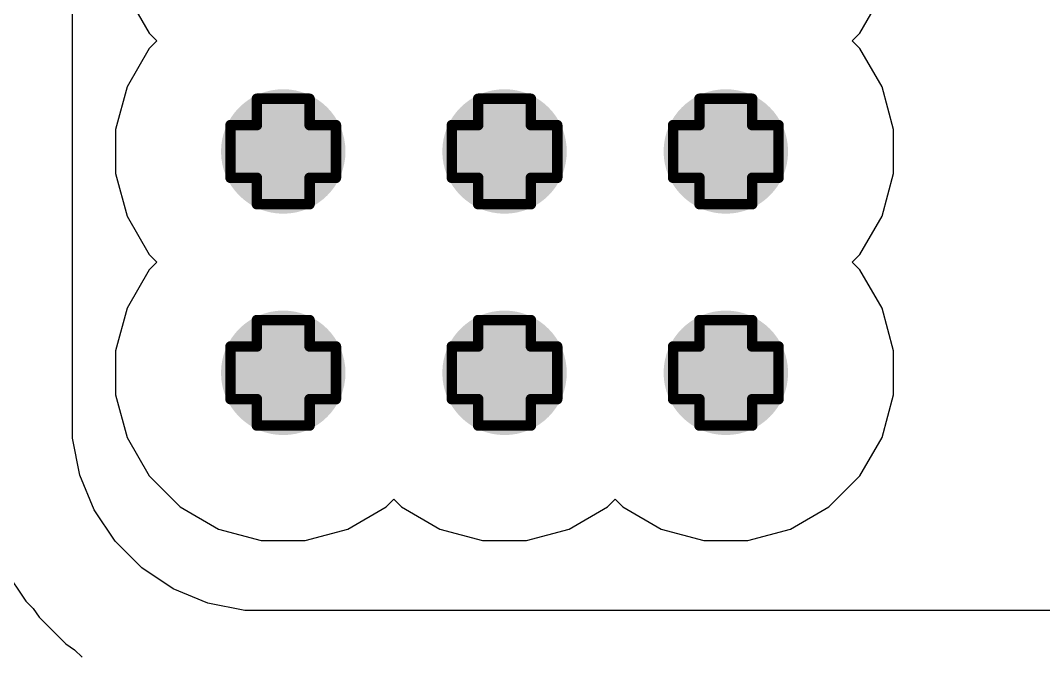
# Model space of a CAD drawing. Header units: inches. Extents: x -18 to 202, y -11 to 119.
# Drawn here: x 49.381 to 54.313, y 26.232 to 29.283 of the extents above; entities that cross this region are included whole.
import ezdxf

# ---------------------------------------------------------------- set-up
doc = ezdxf.new("R2010")
doc.units = ezdxf.units.IN
for name, color, linetype in [('Board Outline', 216, 'Continuous'), ('Bottom Layer', 5, 'Continuous'), ('Drill Drawing', 1, 'Continuous'), ('Ground', 16, 'Continuous'), ('Power', 76, 'Continuous'), ('Top Layer', 1, 'Continuous'), ('Via Holes', 16, 'Continuous')]:
    doc.layers.add(name, color=color, linetype=linetype)

msp = doc.modelspace()

# ---------------------------------------------------------------- hatches: boundary and pattern name
at = {"layer": 'Bottom Layer'}
h = msp.add_hatch(color=5, dxfattribs=at)
edge = h.paths.add_edge_path()
edge.add_arc((50.6476, 28.6512), 0.3, 0, 360)
h = msp.add_hatch(color=5, dxfattribs=at)
edge = h.paths.add_edge_path()
edge.add_arc((51.7144, 28.6512), 0.3, 0, 360)
h = msp.add_hatch(color=5, dxfattribs=at)
edge = h.paths.add_edge_path()
edge.add_arc((52.7812, 28.6512), 0.3, 0, 360)
h = msp.add_hatch(color=5, dxfattribs=at)
edge = h.paths.add_edge_path()
edge.add_arc((50.6476, 27.5844), 0.3, 0, 360)
h = msp.add_hatch(color=5, dxfattribs=at)
edge = h.paths.add_edge_path()
edge.add_arc((51.7144, 27.5844), 0.3, 0, 360)
h = msp.add_hatch(color=5, dxfattribs=at)
edge = h.paths.add_edge_path()
edge.add_arc((52.7812, 27.5844), 0.3, 0, 360)
at = {"layer": 'Ground'}
h = msp.add_hatch(color=16, dxfattribs=at)
edge = h.paths.add_edge_path()
edge.add_arc((50.6476, 28.6512), 0.3, 0, 360)
h = msp.add_hatch(color=16, dxfattribs=at)
edge = h.paths.add_edge_path()
edge.add_arc((51.7144, 28.6512), 0.3, 0, 360)
h = msp.add_hatch(color=16, dxfattribs=at)
edge = h.paths.add_edge_path()
edge.add_arc((52.7812, 28.6512), 0.3, 0, 360)
h = msp.add_hatch(color=16, dxfattribs=at)
edge = h.paths.add_edge_path()
edge.add_arc((50.6476, 27.5844), 0.3, 0, 360)
h = msp.add_hatch(color=16, dxfattribs=at)
edge = h.paths.add_edge_path()
edge.add_arc((51.7144, 27.5844), 0.3, 0, 360)
h = msp.add_hatch(color=16, dxfattribs=at)
edge = h.paths.add_edge_path()
edge.add_arc((52.7812, 27.5844), 0.3, 0, 360)
at = {"layer": 'Power'}
h = msp.add_hatch(color=76, dxfattribs=at)
edge = h.paths.add_edge_path()
edge.add_arc((50.6476, 28.6512), 0.3, 0, 360)
h = msp.add_hatch(color=76, dxfattribs=at)
edge = h.paths.add_edge_path()
edge.add_arc((51.7144, 28.6512), 0.3, 0, 360)
h = msp.add_hatch(color=76, dxfattribs=at)
edge = h.paths.add_edge_path()
edge.add_arc((52.7812, 28.6512), 0.3, 0, 360)
h = msp.add_hatch(color=76, dxfattribs=at)
edge = h.paths.add_edge_path()
edge.add_arc((50.6476, 27.5844), 0.3, 0, 360)
h = msp.add_hatch(color=76, dxfattribs=at)
edge = h.paths.add_edge_path()
edge.add_arc((51.7144, 27.5844), 0.3, 0, 360)
h = msp.add_hatch(color=76, dxfattribs=at)
edge = h.paths.add_edge_path()
edge.add_arc((52.7812, 27.5844), 0.3, 0, 360)
at = {"layer": 'Top Layer'}
h = msp.add_hatch(color=1, dxfattribs=at)
edge = h.paths.add_edge_path()
edge.add_arc((50.6476, 28.6512), 0.3, 0, 360)
h = msp.add_hatch(color=1, dxfattribs=at)
edge = h.paths.add_edge_path()
edge.add_arc((51.7144, 28.6512), 0.3, 0, 360)
h = msp.add_hatch(color=1, dxfattribs=at)
edge = h.paths.add_edge_path()
edge.add_arc((52.7812, 28.6512), 0.3, 0, 360)
h = msp.add_hatch(color=1, dxfattribs=at)
edge = h.paths.add_edge_path()
edge.add_arc((50.6476, 27.5844), 0.3, 0, 360)
h = msp.add_hatch(color=1, dxfattribs=at)
edge = h.paths.add_edge_path()
edge.add_arc((51.7144, 27.5844), 0.3, 0, 360)
h = msp.add_hatch(color=1, dxfattribs=at)
edge = h.paths.add_edge_path()
edge.add_arc((52.7812, 27.5844), 0.3, 0, 360)
at = {"layer": 'Via Holes'}
h = msp.add_hatch(color=7, dxfattribs=at)
edge = h.paths.add_edge_path()
edge.add_arc((50.6476, 28.6512), 0.15, 0, 360)
h = msp.add_hatch(color=7, dxfattribs=at)
edge = h.paths.add_edge_path()
edge.add_arc((51.7144, 28.6512), 0.15, 0, 360)
h = msp.add_hatch(color=7, dxfattribs=at)
edge = h.paths.add_edge_path()
edge.add_arc((52.7812, 28.6512), 0.15, 0, 360)
h = msp.add_hatch(color=7, dxfattribs=at)
edge = h.paths.add_edge_path()
edge.add_arc((50.6476, 27.5844), 0.15, 0, 360)
h = msp.add_hatch(color=7, dxfattribs=at)
edge = h.paths.add_edge_path()
edge.add_arc((51.7144, 27.5844), 0.15, 0, 360)
h = msp.add_hatch(color=7, dxfattribs=at)
edge = h.paths.add_edge_path()
edge.add_arc((52.7812, 27.5844), 0.15, 0, 360)

# ---------------------------------------------------------------- linework, layer by layer
at = {"layer": 'Board Outline'}
msp.add_lwpolyline([(44.2299, 62.3099, 0.254, 0.254, -3.535496), (7.5647, 62.2891, 0.254, 0.254, 0)], format="xyseb", dxfattribs=at)
at = {"layer": 'Bottom Layer'}
for p, q in [((49.6316, 27.269), (49.6316, 31.1131)), ((49.667, 27.091), (49.6316, 27.269)), ((49.7364, 26.9234), (49.667, 27.091)), ((49.8373, 26.7725), (49.7364, 26.9234)), ((49.9656, 26.6441), (49.8373, 26.7725)), ((49.3058, 26.6356), (49.4066, 26.4847)), ((50.1165, 26.5433), (49.9656, 26.6441)), ((50.2841, 26.4739), (50.1165, 26.5433)), ((49.4066, 26.4847), (49.4427, 26.4486)), ((49.4427, 26.4486), (49.471, 26.4062)), ((50.4621, 26.4385), (50.2841, 26.4739)), ((50.5529, 26.4385), (50.4621, 26.4385)), ((59.8624, 26.4385), (50.5529, 26.4385)), ((50.5529, 26.4385), (50.5529, 26.4385)), ((49.471, 26.4062), (49.5993, 26.2779)), ((49.5993, 26.2779), (49.6418, 26.2496)), ((49.6418, 26.2496), (49.6778, 26.2135))]:
    msp.add_line(p, q, dxfattribs=at)
at = {"layer": 'Drill Drawing'}
for points in [[(50.5206, 28.7782, 0.0508, 0.0508, 0), (50.5206, 28.9052, 0.0508, 0.0508, 0)], [(50.5206, 28.9052, 0.0508, 0.0508, 0), (50.7746, 28.9052, 0.0508, 0.0508, 0)], [(50.7746, 28.7782, 0.0508, 0.0508, 0), (50.7746, 28.9052, 0.0508, 0.0508, 0)], [(51.5874, 28.7782, 0.0508, 0.0508, 0), (51.5874, 28.9052, 0.0508, 0.0508, 0)], [(51.5874, 28.9052, 0.0508, 0.0508, 0), (51.8414, 28.9052, 0.0508, 0.0508, 0)], [(51.8414, 28.7782, 0.0508, 0.0508, 0), (51.8414, 28.9052, 0.0508, 0.0508, 0)], [(52.6542, 28.7782, 0.0508, 0.0508, 0), (52.6542, 28.9052, 0.0508, 0.0508, 0)], [(52.6542, 28.9052, 0.0508, 0.0508, 0), (52.9082, 28.9052, 0.0508, 0.0508, 0)], [(52.9082, 28.7782, 0.0508, 0.0508, 0), (52.9082, 28.9052, 0.0508, 0.0508, 0)], [(50.3936, 28.5242, 0.0508, 0.0508, 0), (50.3936, 28.7782, 0.0508, 0.0508, 0)], [(50.3936, 28.7782, 0.0508, 0.0508, 0), (50.5206, 28.7782, 0.0508, 0.0508, 0)], [(50.7746, 28.7782, 0.0508, 0.0508, 0), (50.9016, 28.7782, 0.0508, 0.0508, 0)], [(50.9016, 28.5242, 0.0508, 0.0508, 0), (50.9016, 28.7782, 0.0508, 0.0508, 0)], [(51.4604, 28.5242, 0.0508, 0.0508, 0), (51.4604, 28.7782, 0.0508, 0.0508, 0)], [(51.4604, 28.7782, 0.0508, 0.0508, 0), (51.5874, 28.7782, 0.0508, 0.0508, 0)], [(51.8414, 28.7782, 0.0508, 0.0508, 0), (51.9684, 28.7782, 0.0508, 0.0508, 0)], [(51.9684, 28.5242, 0.0508, 0.0508, 0), (51.9684, 28.7782, 0.0508, 0.0508, 0)], [(52.5272, 28.5242, 0.0508, 0.0508, 0), (52.5272, 28.7782, 0.0508, 0.0508, 0)], [(52.5272, 28.7782, 0.0508, 0.0508, 0), (52.6542, 28.7782, 0.0508, 0.0508, 0)], [(52.9082, 28.7782, 0.0508, 0.0508, 0), (53.0352, 28.7782, 0.0508, 0.0508, 0)], [(53.0352, 28.5242, 0.0508, 0.0508, 0), (53.0352, 28.7782, 0.0508, 0.0508, 0)], [(50.3936, 28.5242, 0.0508, 0.0508, 0), (50.5206, 28.5242, 0.0508, 0.0508, 0)], [(50.5206, 28.3972, 0.0508, 0.0508, 0), (50.5206, 28.5242, 0.0508, 0.0508, 0)], [(50.7746, 28.5242, 0.0508, 0.0508, 0), (50.9016, 28.5242, 0.0508, 0.0508, 0)], [(50.7746, 28.3972, 0.0508, 0.0508, 0), (50.7746, 28.5242, 0.0508, 0.0508, 0)], [(51.4604, 28.5242, 0.0508, 0.0508, 0), (51.5874, 28.5242, 0.0508, 0.0508, 0)], [(51.5874, 28.3972, 0.0508, 0.0508, 0), (51.5874, 28.5242, 0.0508, 0.0508, 0)], [(51.8414, 28.5242, 0.0508, 0.0508, 0), (51.9684, 28.5242, 0.0508, 0.0508, 0)], [(51.8414, 28.3972, 0.0508, 0.0508, 0), (51.8414, 28.5242, 0.0508, 0.0508, 0)], [(52.5272, 28.5242, 0.0508, 0.0508, 0), (52.6542, 28.5242, 0.0508, 0.0508, 0)], [(52.6542, 28.3972, 0.0508, 0.0508, 0), (52.6542, 28.5242, 0.0508, 0.0508, 0)], [(52.9082, 28.5242, 0.0508, 0.0508, 0), (53.0352, 28.5242, 0.0508, 0.0508, 0)], [(52.9082, 28.3972, 0.0508, 0.0508, 0), (52.9082, 28.5242, 0.0508, 0.0508, 0)], [(50.5206, 28.3972, 0.0508, 0.0508, 0), (50.7746, 28.3972, 0.0508, 0.0508, 0)], [(51.5874, 28.3972, 0.0508, 0.0508, 0), (51.8414, 28.3972, 0.0508, 0.0508, 0)], [(52.6542, 28.3972, 0.0508, 0.0508, 0), (52.9082, 28.3972, 0.0508, 0.0508, 0)], [(50.5206, 27.7114, 0.0508, 0.0508, 0), (50.5206, 27.8384, 0.0508, 0.0508, 0)], [(50.5206, 27.8384, 0.0508, 0.0508, 0), (50.7746, 27.8384, 0.0508, 0.0508, 0)], [(50.7746, 27.7114, 0.0508, 0.0508, 0), (50.7746, 27.8384, 0.0508, 0.0508, 0)], [(51.5874, 27.7114, 0.0508, 0.0508, 0), (51.5874, 27.8384, 0.0508, 0.0508, 0)], [(51.5874, 27.8384, 0.0508, 0.0508, 0), (51.8414, 27.8384, 0.0508, 0.0508, 0)], [(51.8414, 27.7114, 0.0508, 0.0508, 0), (51.8414, 27.8384, 0.0508, 0.0508, 0)], [(52.6542, 27.7114, 0.0508, 0.0508, 0), (52.6542, 27.8384, 0.0508, 0.0508, 0)], [(52.6542, 27.8384, 0.0508, 0.0508, 0), (52.9082, 27.8384, 0.0508, 0.0508, 0)], [(52.9082, 27.7114, 0.0508, 0.0508, 0), (52.9082, 27.8384, 0.0508, 0.0508, 0)], [(50.3936, 27.4574, 0.0508, 0.0508, 0), (50.3936, 27.7114, 0.0508, 0.0508, 0)], [(50.3936, 27.7114, 0.0508, 0.0508, 0), (50.5206, 27.7114, 0.0508, 0.0508, 0)], [(50.7746, 27.7114, 0.0508, 0.0508, 0), (50.9016, 27.7114, 0.0508, 0.0508, 0)], [(50.9016, 27.4574, 0.0508, 0.0508, 0), (50.9016, 27.7114, 0.0508, 0.0508, 0)], [(51.4604, 27.4574, 0.0508, 0.0508, 0), (51.4604, 27.7114, 0.0508, 0.0508, 0)], [(51.4604, 27.7114, 0.0508, 0.0508, 0), (51.5874, 27.7114, 0.0508, 0.0508, 0)], [(51.8414, 27.7114, 0.0508, 0.0508, 0), (51.9684, 27.7114, 0.0508, 0.0508, 0)], [(51.9684, 27.4574, 0.0508, 0.0508, 0), (51.9684, 27.7114, 0.0508, 0.0508, 0)], [(52.5272, 27.4574, 0.0508, 0.0508, 0), (52.5272, 27.7114, 0.0508, 0.0508, 0)], [(52.5272, 27.7114, 0.0508, 0.0508, 0), (52.6542, 27.7114, 0.0508, 0.0508, 0)], [(52.9082, 27.7114, 0.0508, 0.0508, 0), (53.0352, 27.7114, 0.0508, 0.0508, 0)], [(53.0352, 27.4574, 0.0508, 0.0508, 0), (53.0352, 27.7114, 0.0508, 0.0508, 0)], [(50.3936, 27.4574, 0.0508, 0.0508, 0), (50.5206, 27.4574, 0.0508, 0.0508, 0)], [(50.5206, 27.3304, 0.0508, 0.0508, 0), (50.5206, 27.4574, 0.0508, 0.0508, 0)], [(50.7746, 27.4574, 0.0508, 0.0508, 0), (50.9016, 27.4574, 0.0508, 0.0508, 0)], [(50.7746, 27.3304, 0.0508, 0.0508, 0), (50.7746, 27.4574, 0.0508, 0.0508, 0)], [(51.4604, 27.4574, 0.0508, 0.0508, 0), (51.5874, 27.4574, 0.0508, 0.0508, 0)], [(51.5874, 27.3304, 0.0508, 0.0508, 0), (51.5874, 27.4574, 0.0508, 0.0508, 0)], [(51.8414, 27.4574, 0.0508, 0.0508, 0), (51.9684, 27.4574, 0.0508, 0.0508, 0)], [(51.8414, 27.3304, 0.0508, 0.0508, 0), (51.8414, 27.4574, 0.0508, 0.0508, 0)], [(52.5272, 27.4574, 0.0508, 0.0508, 0), (52.6542, 27.4574, 0.0508, 0.0508, 0)], [(52.6542, 27.3304, 0.0508, 0.0508, 0), (52.6542, 27.4574, 0.0508, 0.0508, 0)], [(52.9082, 27.4574, 0.0508, 0.0508, 0), (53.0352, 27.4574, 0.0508, 0.0508, 0)], [(52.9082, 27.3304, 0.0508, 0.0508, 0), (52.9082, 27.4574, 0.0508, 0.0508, 0)], [(50.5206, 27.3304, 0.0508, 0.0508, 0), (50.7746, 27.3304, 0.0508, 0.0508, 0)], [(51.5874, 27.3304, 0.0508, 0.0508, 0), (51.8414, 27.3304, 0.0508, 0.0508, 0)], [(52.6542, 27.3304, 0.0508, 0.0508, 0), (52.9082, 27.3304, 0.0508, 0.0508, 0)]]:
    msp.add_lwpolyline(points, format="xyseb", dxfattribs=at)
for points in [[(50.5079, 28.9052, 0.0254, 0.0254, 1), (50.5333, 28.9052, 0.0254, 0.0254, 1)], [(50.5079, 28.9052, 0.0254, 0.0254, 1), (50.5333, 28.9052, 0.0254, 0.0254, 1)], [(50.7619, 28.9052, 0.0254, 0.0254, 1), (50.7873, 28.9052, 0.0254, 0.0254, 1)], [(50.7619, 28.9052, 0.0254, 0.0254, 1), (50.7873, 28.9052, 0.0254, 0.0254, 1)], [(51.5747, 28.9052, 0.0254, 0.0254, 1), (51.6001, 28.9052, 0.0254, 0.0254, 1)], [(51.5747, 28.9052, 0.0254, 0.0254, 1), (51.6001, 28.9052, 0.0254, 0.0254, 1)], [(51.8287, 28.9052, 0.0254, 0.0254, 1), (51.8541, 28.9052, 0.0254, 0.0254, 1)], [(51.8287, 28.9052, 0.0254, 0.0254, 1), (51.8541, 28.9052, 0.0254, 0.0254, 1)], [(52.6415, 28.9052, 0.0254, 0.0254, 1), (52.6669, 28.9052, 0.0254, 0.0254, 1)], [(52.6415, 28.9052, 0.0254, 0.0254, 1), (52.6669, 28.9052, 0.0254, 0.0254, 1)], [(52.8955, 28.9052, 0.0254, 0.0254, 1), (52.9209, 28.9052, 0.0254, 0.0254, 1)], [(52.8955, 28.9052, 0.0254, 0.0254, 1), (52.9209, 28.9052, 0.0254, 0.0254, 1)], [(50.3809, 28.7782, 0.0254, 0.0254, 1), (50.4063, 28.7782, 0.0254, 0.0254, 1)], [(50.3809, 28.7782, 0.0254, 0.0254, 1), (50.4063, 28.7782, 0.0254, 0.0254, 1)], [(50.5079, 28.7782, 0.0254, 0.0254, 1), (50.5333, 28.7782, 0.0254, 0.0254, 1)], [(50.5079, 28.7782, 0.0254, 0.0254, 1), (50.5333, 28.7782, 0.0254, 0.0254, 1)], [(50.7619, 28.7782, 0.0254, 0.0254, 1), (50.7873, 28.7782, 0.0254, 0.0254, 1)], [(50.7619, 28.7782, 0.0254, 0.0254, 1), (50.7873, 28.7782, 0.0254, 0.0254, 1)], [(50.8889, 28.7782, 0.0254, 0.0254, 1), (50.9143, 28.7782, 0.0254, 0.0254, 1)], [(50.8889, 28.7782, 0.0254, 0.0254, 1), (50.9143, 28.7782, 0.0254, 0.0254, 1)], [(51.4477, 28.7782, 0.0254, 0.0254, 1), (51.4731, 28.7782, 0.0254, 0.0254, 1)], [(51.4477, 28.7782, 0.0254, 0.0254, 1), (51.4731, 28.7782, 0.0254, 0.0254, 1)], [(51.5747, 28.7782, 0.0254, 0.0254, 1), (51.6001, 28.7782, 0.0254, 0.0254, 1)], [(51.5747, 28.7782, 0.0254, 0.0254, 1), (51.6001, 28.7782, 0.0254, 0.0254, 1)], [(51.8287, 28.7782, 0.0254, 0.0254, 1), (51.8541, 28.7782, 0.0254, 0.0254, 1)], [(51.8287, 28.7782, 0.0254, 0.0254, 1), (51.8541, 28.7782, 0.0254, 0.0254, 1)], [(51.9557, 28.7782, 0.0254, 0.0254, 1), (51.9811, 28.7782, 0.0254, 0.0254, 1)], [(51.9557, 28.7782, 0.0254, 0.0254, 1), (51.9811, 28.7782, 0.0254, 0.0254, 1)], [(52.5145, 28.7782, 0.0254, 0.0254, 1), (52.5399, 28.7782, 0.0254, 0.0254, 1)], [(52.5145, 28.7782, 0.0254, 0.0254, 1), (52.5399, 28.7782, 0.0254, 0.0254, 1)], [(52.6415, 28.7782, 0.0254, 0.0254, 1), (52.6669, 28.7782, 0.0254, 0.0254, 1)], [(52.6415, 28.7782, 0.0254, 0.0254, 1), (52.6669, 28.7782, 0.0254, 0.0254, 1)], [(52.8955, 28.7782, 0.0254, 0.0254, 1), (52.9209, 28.7782, 0.0254, 0.0254, 1)], [(52.8955, 28.7782, 0.0254, 0.0254, 1), (52.9209, 28.7782, 0.0254, 0.0254, 1)], [(53.0225, 28.7782, 0.0254, 0.0254, 1), (53.0479, 28.7782, 0.0254, 0.0254, 1)], [(53.0225, 28.7782, 0.0254, 0.0254, 1), (53.0479, 28.7782, 0.0254, 0.0254, 1)], [(50.3809, 28.5242, 0.0254, 0.0254, 1), (50.4063, 28.5242, 0.0254, 0.0254, 1)], [(50.3809, 28.5242, 0.0254, 0.0254, 1), (50.4063, 28.5242, 0.0254, 0.0254, 1)], [(50.5079, 28.5242, 0.0254, 0.0254, 1), (50.5333, 28.5242, 0.0254, 0.0254, 1)], [(50.5079, 28.5242, 0.0254, 0.0254, 1), (50.5333, 28.5242, 0.0254, 0.0254, 1)], [(50.7619, 28.5242, 0.0254, 0.0254, 1), (50.7873, 28.5242, 0.0254, 0.0254, 1)], [(50.7619, 28.5242, 0.0254, 0.0254, 1), (50.7873, 28.5242, 0.0254, 0.0254, 1)], [(50.8889, 28.5242, 0.0254, 0.0254, 1), (50.9143, 28.5242, 0.0254, 0.0254, 1)], [(50.8889, 28.5242, 0.0254, 0.0254, 1), (50.9143, 28.5242, 0.0254, 0.0254, 1)], [(51.4477, 28.5242, 0.0254, 0.0254, 1), (51.4731, 28.5242, 0.0254, 0.0254, 1)], [(51.4477, 28.5242, 0.0254, 0.0254, 1), (51.4731, 28.5242, 0.0254, 0.0254, 1)], [(51.5747, 28.5242, 0.0254, 0.0254, 1), (51.6001, 28.5242, 0.0254, 0.0254, 1)], [(51.5747, 28.5242, 0.0254, 0.0254, 1), (51.6001, 28.5242, 0.0254, 0.0254, 1)], [(51.8287, 28.5242, 0.0254, 0.0254, 1), (51.8541, 28.5242, 0.0254, 0.0254, 1)], [(51.8287, 28.5242, 0.0254, 0.0254, 1), (51.8541, 28.5242, 0.0254, 0.0254, 1)], [(51.9557, 28.5242, 0.0254, 0.0254, 1), (51.9811, 28.5242, 0.0254, 0.0254, 1)], [(51.9557, 28.5242, 0.0254, 0.0254, 1), (51.9811, 28.5242, 0.0254, 0.0254, 1)], [(52.5145, 28.5242, 0.0254, 0.0254, 1), (52.5399, 28.5242, 0.0254, 0.0254, 1)], [(52.5145, 28.5242, 0.0254, 0.0254, 1), (52.5399, 28.5242, 0.0254, 0.0254, 1)], [(52.6415, 28.5242, 0.0254, 0.0254, 1), (52.6669, 28.5242, 0.0254, 0.0254, 1)], [(52.6415, 28.5242, 0.0254, 0.0254, 1), (52.6669, 28.5242, 0.0254, 0.0254, 1)], [(52.8955, 28.5242, 0.0254, 0.0254, 1), (52.9209, 28.5242, 0.0254, 0.0254, 1)], [(52.8955, 28.5242, 0.0254, 0.0254, 1), (52.9209, 28.5242, 0.0254, 0.0254, 1)], [(53.0225, 28.5242, 0.0254, 0.0254, 1), (53.0479, 28.5242, 0.0254, 0.0254, 1)], [(53.0225, 28.5242, 0.0254, 0.0254, 1), (53.0479, 28.5242, 0.0254, 0.0254, 1)], [(50.5079, 28.3972, 0.0254, 0.0254, 1), (50.5333, 28.3972, 0.0254, 0.0254, 1)], [(50.5079, 28.3972, 0.0254, 0.0254, 1), (50.5333, 28.3972, 0.0254, 0.0254, 1)], [(50.7619, 28.3972, 0.0254, 0.0254, 1), (50.7873, 28.3972, 0.0254, 0.0254, 1)], [(50.7619, 28.3972, 0.0254, 0.0254, 1), (50.7873, 28.3972, 0.0254, 0.0254, 1)], [(51.5747, 28.3972, 0.0254, 0.0254, 1), (51.6001, 28.3972, 0.0254, 0.0254, 1)], [(51.5747, 28.3972, 0.0254, 0.0254, 1), (51.6001, 28.3972, 0.0254, 0.0254, 1)], [(51.8287, 28.3972, 0.0254, 0.0254, 1), (51.8541, 28.3972, 0.0254, 0.0254, 1)], [(51.8287, 28.3972, 0.0254, 0.0254, 1), (51.8541, 28.3972, 0.0254, 0.0254, 1)], [(52.6415, 28.3972, 0.0254, 0.0254, 1), (52.6669, 28.3972, 0.0254, 0.0254, 1)], [(52.6415, 28.3972, 0.0254, 0.0254, 1), (52.6669, 28.3972, 0.0254, 0.0254, 1)], [(52.8955, 28.3972, 0.0254, 0.0254, 1), (52.9209, 28.3972, 0.0254, 0.0254, 1)], [(52.8955, 28.3972, 0.0254, 0.0254, 1), (52.9209, 28.3972, 0.0254, 0.0254, 1)], [(50.5079, 27.8384, 0.0254, 0.0254, 1), (50.5333, 27.8384, 0.0254, 0.0254, 1)], [(50.5079, 27.8384, 0.0254, 0.0254, 1), (50.5333, 27.8384, 0.0254, 0.0254, 1)], [(50.7619, 27.8384, 0.0254, 0.0254, 1), (50.7873, 27.8384, 0.0254, 0.0254, 1)], [(50.7619, 27.8384, 0.0254, 0.0254, 1), (50.7873, 27.8384, 0.0254, 0.0254, 1)], [(51.5747, 27.8384, 0.0254, 0.0254, 1), (51.6001, 27.8384, 0.0254, 0.0254, 1)], [(51.5747, 27.8384, 0.0254, 0.0254, 1), (51.6001, 27.8384, 0.0254, 0.0254, 1)], [(51.8287, 27.8384, 0.0254, 0.0254, 1), (51.8541, 27.8384, 0.0254, 0.0254, 1)], [(51.8287, 27.8384, 0.0254, 0.0254, 1), (51.8541, 27.8384, 0.0254, 0.0254, 1)], [(52.6415, 27.8384, 0.0254, 0.0254, 1), (52.6669, 27.8384, 0.0254, 0.0254, 1)], [(52.6415, 27.8384, 0.0254, 0.0254, 1), (52.6669, 27.8384, 0.0254, 0.0254, 1)], [(52.8955, 27.8384, 0.0254, 0.0254, 1), (52.9209, 27.8384, 0.0254, 0.0254, 1)], [(52.8955, 27.8384, 0.0254, 0.0254, 1), (52.9209, 27.8384, 0.0254, 0.0254, 1)], [(50.3809, 27.7114, 0.0254, 0.0254, 1), (50.4063, 27.7114, 0.0254, 0.0254, 1)], [(50.3809, 27.7114, 0.0254, 0.0254, 1), (50.4063, 27.7114, 0.0254, 0.0254, 1)], [(50.5079, 27.7114, 0.0254, 0.0254, 1), (50.5333, 27.7114, 0.0254, 0.0254, 1)], [(50.5079, 27.7114, 0.0254, 0.0254, 1), (50.5333, 27.7114, 0.0254, 0.0254, 1)], [(50.7619, 27.7114, 0.0254, 0.0254, 1), (50.7873, 27.7114, 0.0254, 0.0254, 1)], [(50.7619, 27.7114, 0.0254, 0.0254, 1), (50.7873, 27.7114, 0.0254, 0.0254, 1)], [(50.8889, 27.7114, 0.0254, 0.0254, 1), (50.9143, 27.7114, 0.0254, 0.0254, 1)], [(50.8889, 27.7114, 0.0254, 0.0254, 1), (50.9143, 27.7114, 0.0254, 0.0254, 1)], [(51.4477, 27.7114, 0.0254, 0.0254, 1), (51.4731, 27.7114, 0.0254, 0.0254, 1)], [(51.4477, 27.7114, 0.0254, 0.0254, 1), (51.4731, 27.7114, 0.0254, 0.0254, 1)], [(51.5747, 27.7114, 0.0254, 0.0254, 1), (51.6001, 27.7114, 0.0254, 0.0254, 1)], [(51.5747, 27.7114, 0.0254, 0.0254, 1), (51.6001, 27.7114, 0.0254, 0.0254, 1)], [(51.8287, 27.7114, 0.0254, 0.0254, 1), (51.8541, 27.7114, 0.0254, 0.0254, 1)], [(51.8287, 27.7114, 0.0254, 0.0254, 1), (51.8541, 27.7114, 0.0254, 0.0254, 1)], [(51.9557, 27.7114, 0.0254, 0.0254, 1), (51.9811, 27.7114, 0.0254, 0.0254, 1)], [(51.9557, 27.7114, 0.0254, 0.0254, 1), (51.9811, 27.7114, 0.0254, 0.0254, 1)], [(52.5145, 27.7114, 0.0254, 0.0254, 1), (52.5399, 27.7114, 0.0254, 0.0254, 1)], [(52.5145, 27.7114, 0.0254, 0.0254, 1), (52.5399, 27.7114, 0.0254, 0.0254, 1)], [(52.6415, 27.7114, 0.0254, 0.0254, 1), (52.6669, 27.7114, 0.0254, 0.0254, 1)], [(52.6415, 27.7114, 0.0254, 0.0254, 1), (52.6669, 27.7114, 0.0254, 0.0254, 1)], [(52.8955, 27.7114, 0.0254, 0.0254, 1), (52.9209, 27.7114, 0.0254, 0.0254, 1)], [(52.8955, 27.7114, 0.0254, 0.0254, 1), (52.9209, 27.7114, 0.0254, 0.0254, 1)], [(53.0225, 27.7114, 0.0254, 0.0254, 1), (53.0479, 27.7114, 0.0254, 0.0254, 1)], [(53.0225, 27.7114, 0.0254, 0.0254, 1), (53.0479, 27.7114, 0.0254, 0.0254, 1)], [(50.3809, 27.4574, 0.0254, 0.0254, 1), (50.4063, 27.4574, 0.0254, 0.0254, 1)], [(50.3809, 27.4574, 0.0254, 0.0254, 1), (50.4063, 27.4574, 0.0254, 0.0254, 1)], [(50.5079, 27.4574, 0.0254, 0.0254, 1), (50.5333, 27.4574, 0.0254, 0.0254, 1)], [(50.5079, 27.4574, 0.0254, 0.0254, 1), (50.5333, 27.4574, 0.0254, 0.0254, 1)], [(50.7619, 27.4574, 0.0254, 0.0254, 1), (50.7873, 27.4574, 0.0254, 0.0254, 1)], [(50.7619, 27.4574, 0.0254, 0.0254, 1), (50.7873, 27.4574, 0.0254, 0.0254, 1)], [(50.8889, 27.4574, 0.0254, 0.0254, 1), (50.9143, 27.4574, 0.0254, 0.0254, 1)], [(50.8889, 27.4574, 0.0254, 0.0254, 1), (50.9143, 27.4574, 0.0254, 0.0254, 1)], [(51.4477, 27.4574, 0.0254, 0.0254, 1), (51.4731, 27.4574, 0.0254, 0.0254, 1)], [(51.4477, 27.4574, 0.0254, 0.0254, 1), (51.4731, 27.4574, 0.0254, 0.0254, 1)], [(51.5747, 27.4574, 0.0254, 0.0254, 1), (51.6001, 27.4574, 0.0254, 0.0254, 1)], [(51.5747, 27.4574, 0.0254, 0.0254, 1), (51.6001, 27.4574, 0.0254, 0.0254, 1)], [(51.8287, 27.4574, 0.0254, 0.0254, 1), (51.8541, 27.4574, 0.0254, 0.0254, 1)], [(51.8287, 27.4574, 0.0254, 0.0254, 1), (51.8541, 27.4574, 0.0254, 0.0254, 1)], [(51.9557, 27.4574, 0.0254, 0.0254, 1), (51.9811, 27.4574, 0.0254, 0.0254, 1)], [(51.9557, 27.4574, 0.0254, 0.0254, 1), (51.9811, 27.4574, 0.0254, 0.0254, 1)], [(52.5145, 27.4574, 0.0254, 0.0254, 1), (52.5399, 27.4574, 0.0254, 0.0254, 1)], [(52.5145, 27.4574, 0.0254, 0.0254, 1), (52.5399, 27.4574, 0.0254, 0.0254, 1)], [(52.6415, 27.4574, 0.0254, 0.0254, 1), (52.6669, 27.4574, 0.0254, 0.0254, 1)], [(52.6415, 27.4574, 0.0254, 0.0254, 1), (52.6669, 27.4574, 0.0254, 0.0254, 1)], [(52.8955, 27.4574, 0.0254, 0.0254, 1), (52.9209, 27.4574, 0.0254, 0.0254, 1)], [(52.8955, 27.4574, 0.0254, 0.0254, 1), (52.9209, 27.4574, 0.0254, 0.0254, 1)], [(53.0225, 27.4574, 0.0254, 0.0254, 1), (53.0479, 27.4574, 0.0254, 0.0254, 1)], [(53.0225, 27.4574, 0.0254, 0.0254, 1), (53.0479, 27.4574, 0.0254, 0.0254, 1)], [(50.5079, 27.3304, 0.0254, 0.0254, 1), (50.5333, 27.3304, 0.0254, 0.0254, 1)], [(50.5079, 27.3304, 0.0254, 0.0254, 1), (50.5333, 27.3304, 0.0254, 0.0254, 1)], [(50.7619, 27.3304, 0.0254, 0.0254, 1), (50.7873, 27.3304, 0.0254, 0.0254, 1)], [(50.7619, 27.3304, 0.0254, 0.0254, 1), (50.7873, 27.3304, 0.0254, 0.0254, 1)], [(51.5747, 27.3304, 0.0254, 0.0254, 1), (51.6001, 27.3304, 0.0254, 0.0254, 1)], [(51.5747, 27.3304, 0.0254, 0.0254, 1), (51.6001, 27.3304, 0.0254, 0.0254, 1)], [(51.8287, 27.3304, 0.0254, 0.0254, 1), (51.8541, 27.3304, 0.0254, 0.0254, 1)], [(51.8287, 27.3304, 0.0254, 0.0254, 1), (51.8541, 27.3304, 0.0254, 0.0254, 1)], [(52.6415, 27.3304, 0.0254, 0.0254, 1), (52.6669, 27.3304, 0.0254, 0.0254, 1)], [(52.6415, 27.3304, 0.0254, 0.0254, 1), (52.6669, 27.3304, 0.0254, 0.0254, 1)], [(52.8955, 27.3304, 0.0254, 0.0254, 1), (52.9209, 27.3304, 0.0254, 0.0254, 1)], [(52.8955, 27.3304, 0.0254, 0.0254, 1), (52.9209, 27.3304, 0.0254, 0.0254, 1)]]:
    msp.add_lwpolyline(points, format="xyseb", close=True, dxfattribs=at)
at = {"layer": 'Ground'}
for p, q in [((49.8947, 29.4061), (50.001, 29.2219)), ((53.4278, 29.2219), (53.5341, 29.4061)), ((50.001, 29.2219), (50.0383, 29.1846)), ((53.3905, 29.1846), (53.4278, 29.2219)), ((50.001, 29.1473), (49.8947, 28.9631)), ((50.0383, 29.1846), (50.001, 29.1473)), ((53.4278, 29.1473), (53.3905, 29.1846)), ((53.5341, 28.9631), (53.4278, 29.1473)), ((49.8947, 28.9631), (49.8396, 28.7576)), ((53.5892, 28.7576), (53.5341, 28.9631)), ((49.8396, 28.7576), (49.8396, 28.5448)), ((53.5892, 28.5448), (53.5892, 28.7576)), ((49.8396, 28.5448), (49.8947, 28.3393)), ((53.5341, 28.3393), (53.5892, 28.5448)), ((49.8947, 28.3393), (50.001, 28.1551)), ((53.4278, 28.1551), (53.5341, 28.3393)), ((50.001, 28.1551), (50.0383, 28.1178)), ((50.0383, 28.1178), (50.001, 28.0805)), ((53.3905, 28.1178), (53.4278, 28.1551)), ((53.4278, 28.0805), (53.3905, 28.1178)), ((50.001, 28.0805), (49.8947, 27.8963)), ((53.5341, 27.8963), (53.4278, 28.0805)), ((49.8947, 27.8963), (49.8396, 27.6908)), ((53.5892, 27.6908), (53.5341, 27.8963)), ((49.8396, 27.6908), (49.8396, 27.478)), ((53.5892, 27.478), (53.5892, 27.6908)), ((49.8396, 27.478), (49.8947, 27.2725)), ((53.5341, 27.2725), (53.5892, 27.478)), ((49.8947, 27.2725), (50.001, 27.0883)), ((53.4278, 27.0883), (53.5341, 27.2725)), ((50.001, 27.0883), (50.1515, 26.9378)), ((53.2773, 26.9378), (53.4278, 27.0883)), ((50.1515, 26.9378), (50.3357, 26.8315)), ((50.9595, 26.8315), (51.1437, 26.9378)), ((51.1437, 26.9378), (51.181, 26.9751)), ((51.181, 26.9751), (51.2183, 26.9378)), ((51.2183, 26.9378), (51.4025, 26.8315)), ((52.0263, 26.8315), (52.2105, 26.9378)), ((52.2105, 26.9378), (52.2478, 26.9751)), ((52.2478, 26.9751), (52.2851, 26.9378)), ((52.2851, 26.9378), (52.4693, 26.8315)), ((53.0931, 26.8315), (53.2773, 26.9378)), ((50.3357, 26.8315), (50.5412, 26.7764)), ((50.754, 26.7764), (50.9595, 26.8315)), ((51.4025, 26.8315), (51.608, 26.7764)), ((51.8208, 26.7764), (52.0263, 26.8315)), ((52.4693, 26.8315), (52.6748, 26.7764)), ((52.8876, 26.7764), (53.0931, 26.8315)), ((50.5412, 26.7764), (50.754, 26.7764)), ((51.608, 26.7764), (51.8208, 26.7764)), ((52.6748, 26.7764), (52.8876, 26.7764))]:
    msp.add_line(p, q, dxfattribs=at)
at = {"layer": 'Power'}
for p, q in [((49.8947, 29.4061), (50.001, 29.2219)), ((53.4278, 29.2219), (53.5341, 29.4061)), ((50.001, 29.2219), (50.0383, 29.1846)), ((53.3905, 29.1846), (53.4278, 29.2219)), ((50.001, 29.1473), (49.8947, 28.9631)), ((50.0383, 29.1846), (50.001, 29.1473)), ((53.4278, 29.1473), (53.3905, 29.1846)), ((53.5341, 28.9631), (53.4278, 29.1473)), ((49.8947, 28.9631), (49.8396, 28.7576)), ((53.5892, 28.7576), (53.5341, 28.9631)), ((49.8396, 28.7576), (49.8396, 28.5448)), ((53.5892, 28.5448), (53.5892, 28.7576)), ((49.8396, 28.5448), (49.8947, 28.3393)), ((53.5341, 28.3393), (53.5892, 28.5448)), ((49.8947, 28.3393), (50.001, 28.1551)), ((53.4278, 28.1551), (53.5341, 28.3393)), ((50.001, 28.1551), (50.0383, 28.1178)), ((50.0383, 28.1178), (50.001, 28.0805)), ((53.3905, 28.1178), (53.4278, 28.1551)), ((53.4278, 28.0805), (53.3905, 28.1178)), ((50.001, 28.0805), (49.8947, 27.8963)), ((53.5341, 27.8963), (53.4278, 28.0805)), ((49.8947, 27.8963), (49.8396, 27.6908)), ((53.5892, 27.6908), (53.5341, 27.8963)), ((49.8396, 27.6908), (49.8396, 27.478)), ((53.5892, 27.478), (53.5892, 27.6908)), ((49.8396, 27.478), (49.8947, 27.2725)), ((53.5341, 27.2725), (53.5892, 27.478)), ((49.8947, 27.2725), (50.001, 27.0883)), ((53.4278, 27.0883), (53.5341, 27.2725)), ((50.001, 27.0883), (50.1515, 26.9378)), ((53.2773, 26.9378), (53.4278, 27.0883)), ((50.1515, 26.9378), (50.3357, 26.8315)), ((50.9595, 26.8315), (51.1437, 26.9378)), ((51.1437, 26.9378), (51.181, 26.9751)), ((51.181, 26.9751), (51.2183, 26.9378)), ((51.2183, 26.9378), (51.4025, 26.8315)), ((52.0263, 26.8315), (52.2105, 26.9378)), ((52.2105, 26.9378), (52.2478, 26.9751)), ((52.2478, 26.9751), (52.2851, 26.9378)), ((52.2851, 26.9378), (52.4693, 26.8315)), ((53.0931, 26.8315), (53.2773, 26.9378)), ((50.3357, 26.8315), (50.5412, 26.7764)), ((50.754, 26.7764), (50.9595, 26.8315)), ((51.4025, 26.8315), (51.608, 26.7764)), ((51.8208, 26.7764), (52.0263, 26.8315)), ((52.4693, 26.8315), (52.6748, 26.7764)), ((52.8876, 26.7764), (53.0931, 26.8315)), ((50.5412, 26.7764), (50.754, 26.7764)), ((51.608, 26.7764), (51.8208, 26.7764)), ((52.6748, 26.7764), (52.8876, 26.7764))]:
    msp.add_line(p, q, dxfattribs=at)

doc.saveas('drawing.dxf')
